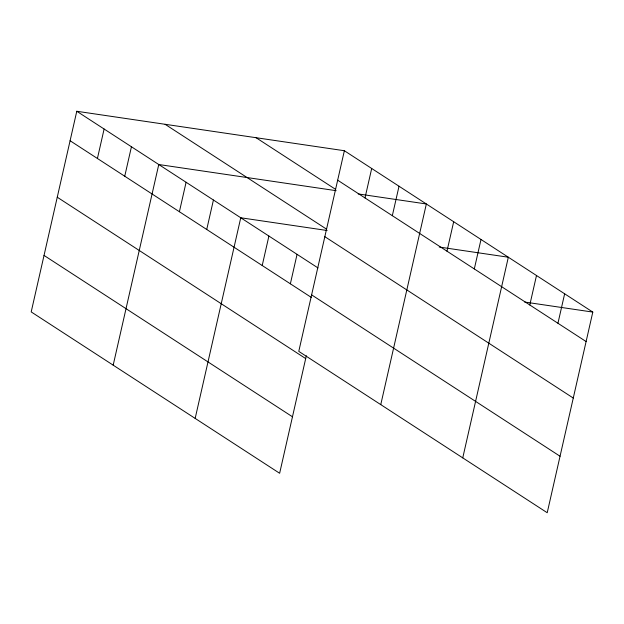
<?xml version="1.0" encoding="UTF-8"?>
<svg xmlns="http://www.w3.org/2000/svg" width="624" height="624" viewBox="0 0 624 624"><rect width="100%" height="100%" fill="white"/><g stroke="black" fill="none" stroke-linecap="round" stroke-linejoin="round"><path stroke-width="0.94" d="M344.362 150.727L298.779 351.374L547.217 512.733L592.8 312.086L344.362 150.727L76.783 111.267L31.2 311.914L279.638 473.273L306.329 355.758M97.422 158.48L104.114 129.02M124.745 176.233L131.438 146.765M113.186 365.157L158.769 164.518L336.149 190.679M179.4 211.731L186.092 182.27M206.731 229.484L213.424 200.015M195.164 418.408L240.755 217.768L327.132 230.506M262.213 265.52L268.905 236.051M290.371 283.803L297.063 254.342M365.001 197.941L371.693 168.48M392.324 215.693L399.025 186.225M380.765 404.617L426.348 203.978L358.199 193.931M446.979 251.191L453.679 221.731M474.31 268.944L481.003 239.476M462.751 457.868L508.334 257.228L439.226 247.034M529.792 304.98L536.492 275.512M557.95 323.263L564.642 293.803M524.651 302.039L592.8 312.086M337.67 180.188L586.108 341.554M256.066 137.709L335.634 189.392M165.087 124.293L326.641 229.219M324.839 236.683L573.269 398.042M76.783 111.267L317.983 267.93M311.618 294.879L560.048 456.245M70.091 140.735L311.282 297.391M57.26 197.223L305.69 358.582M44.031 255.419L292.469 416.785"/></g></svg>
